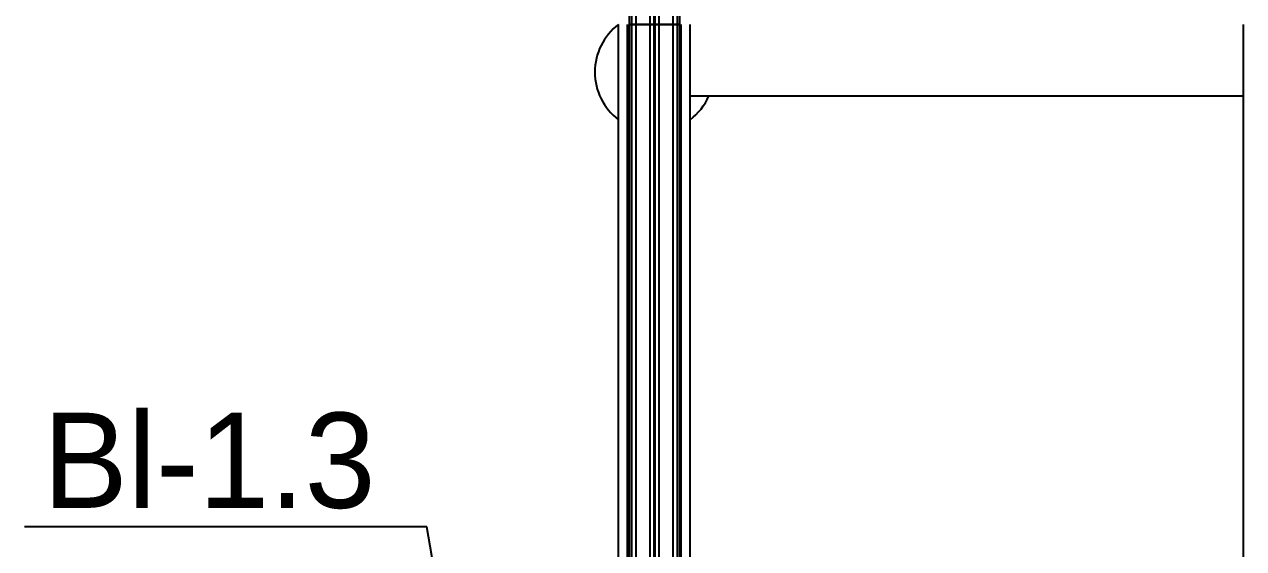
# Model space of a CAD drawing. Header units: millimetres. Extents: x -383313 to -161684, y -117025 to 99224.
# Drawn here: x -333397 to -332373, y 33327 to 33768 of the extents above; entities that cross this region are included whole.
import ezdxf
from ezdxf import colors
from ezdxf.entities.mleader import LeaderData, LeaderLine
from ezdxf.math import Vec2, Vec3

# ---------------------------------------------------------------- set-up
doc = ezdxf.new("R2010")
doc.units = ezdxf.units.MM
doc.header["$MEASUREMENT"] = 0
doc.layers.add('PV-F89', color=7, linetype='Continuous')

# ---------------------------------------------------------------- blocks, each defined once
blk = doc.blocks.new('*U149')
at = {"layer": 'PV-F89'}
for p, q in [((1757.8, 1998.9), (3037.8, 1998.9)), ((1757.8, 1991.4), (3037.8, 1991.4)), ((3037.8, 1990), (1757.8, 1990)), ((3037.8, 1988), (1757.8, 1988)), ((3087.8, 1990), (3037.8, 1990)), ((3037.8, 1988), (3037.8, 1990)), ((3037.8, 1990), (3037.8, 1988)), ((3087.8, 1988), (3037.8, 1988)), ((3037.8, 1984.5), (3037.8, 1988)), ((3037.8, 1988), (3037.8, 1984.5)), ((3037.8, 1984.5), (1757.8, 1984.5)), ((3087.8, 1984.5), (3037.8, 1984.5)), ((3037.8, 1972.8), (3037.8, 1984.5)), ((3037.8, 1984.5), (3037.8, 1972.8)), ((3037.8, 1972.8), (1757.8, 1972.8)), ((3037.8, 1969.3), (1757.8, 1969.3)), ((3037.8, 1968.5), (1757.8, 1968.5)), ((3087.8, 1972.8), (3037.8, 1972.8)), ((3037.8, 1969.3), (3037.8, 1972.8)), ((3037.8, 1972.8), (3037.8, 1969.3)), ((3037.8, 1968.5), (3037.8, 1969.3)), ((3087.8, 1969.3), (3037.8, 1969.3)), ((3037.8, 1969.3), (3037.8, 1968.5)), ((3087.8, 1968.5), (3037.8, 1968.5)), ((3037.8, 1965), (3037.8, 1968.5)), ((3037.8, 1968.5), (3037.8, 1965)), ((3037.8, 1965), (1757.8, 1965)), ((3087.8, 1965), (3037.8, 1965)), ((3037.8, 1953.3), (3037.8, 1965)), ((3037.8, 1965), (3037.8, 1953.3)), ((3037.8, 1953.3), (1757.8, 1953.3)), ((3037.8, 1949.8), (1757.8, 1949.8)), ((3037.8, 1947.8), (1757.8, 1947.8)), ((1757.8, 1946.4), (3037.8, 1946.4)), ((3087.8, 1953.3), (3037.8, 1953.3)), ((3037.8, 1949.8), (3037.8, 1953.3)), ((3037.8, 1953.3), (3037.8, 1949.8)), ((3087.8, 1949.8), (3037.8, 1949.8)), ((3037.8, 1947.8), (3037.8, 1949.8)), ((3037.8, 1949.8), (3037.8, 1947.8)), ((3087.8, 1947.8), (3037.8, 1947.8)), ((1757.8, 1938.9), (3037.8, 1938.9)), ((2977.8, 1938.9), (2977.8, 1473.9)), ((1757.8, 1473.9), (3037.8, 1473.9))]:
    blk.add_line(p, q, dxfattribs=at)
for start, end in [(36.8699, 143.1301), (216.8699, 246.4218)]:
    blk.add_arc((2997.8, 1968.9), 50, start, end, dxfattribs=at)

msp = doc.modelspace()

# ---------------------------------------------------------------- block references
at = {"layer": 'PV-F89', "rotation": 90}
msp.add_blockref('*U149', (-330898.7111, 30729.80381), dxfattribs=at)

# ---------------------------------------------------------------- leaders
at = {"ltscale": 100}
ml = msp.add_multileader_mtext('Standard', dxfattribs=at)
ml.set_content('Bl-1.3', color=256)
ml.set_leader_properties()
ml.build(insert=Vec2(0, 0))
ml.multileader.update_dxf_attribs({"text_right_attachment_type": 6, "dogleg_length": 0.36, "arrow_head_size": 0.18})
ctx = ml.context
ctx.base_point, ctx.char_height, ctx.arrow_head_size, ctx.landing_gap_size, ctx.plane_origin = Vec3(-333435.2652, 33401.65156), 80, 0.18, 0.09, Vec3(-334759.78134, 32810.67577)
ctx.right_attachment, ctx.text_align_type = 6, 2
notes = []
notes.append((ctx, [(1, (1, 1, 0), (-333058.7123, 33345.65156), (-1, 0), 43.03956, [(0, [(-333022.47972, 33137.43106)], 0, [])])]))
ctx.mtext.insert, ctx.mtext.alignment, ctx.mtext.flow_direction = Vec3(-333101.84187, 33441.65156), 3, 5
for ctx, leaders in notes:
    for number, flags, end, landing, length, lines in leaders:
        leader = LeaderData()
        leader.index, (leader.has_last_leader_line, leader.has_dogleg_vector, leader.attachment_direction) = number, flags
        leader.last_leader_point, leader.dogleg_vector, leader.dogleg_length = Vec3(end), Vec3(landing), length
        for number, points, colour, breaks in lines:
            line = LeaderLine()
            line.index, line.vertices, line.color, line.breaks = number, Vec3.list(points), colors.encode_raw_color(colour), breaks
            leader.lines.append(line)
        ctx.leaders.append(leader)

doc.saveas('drawing.dxf')
